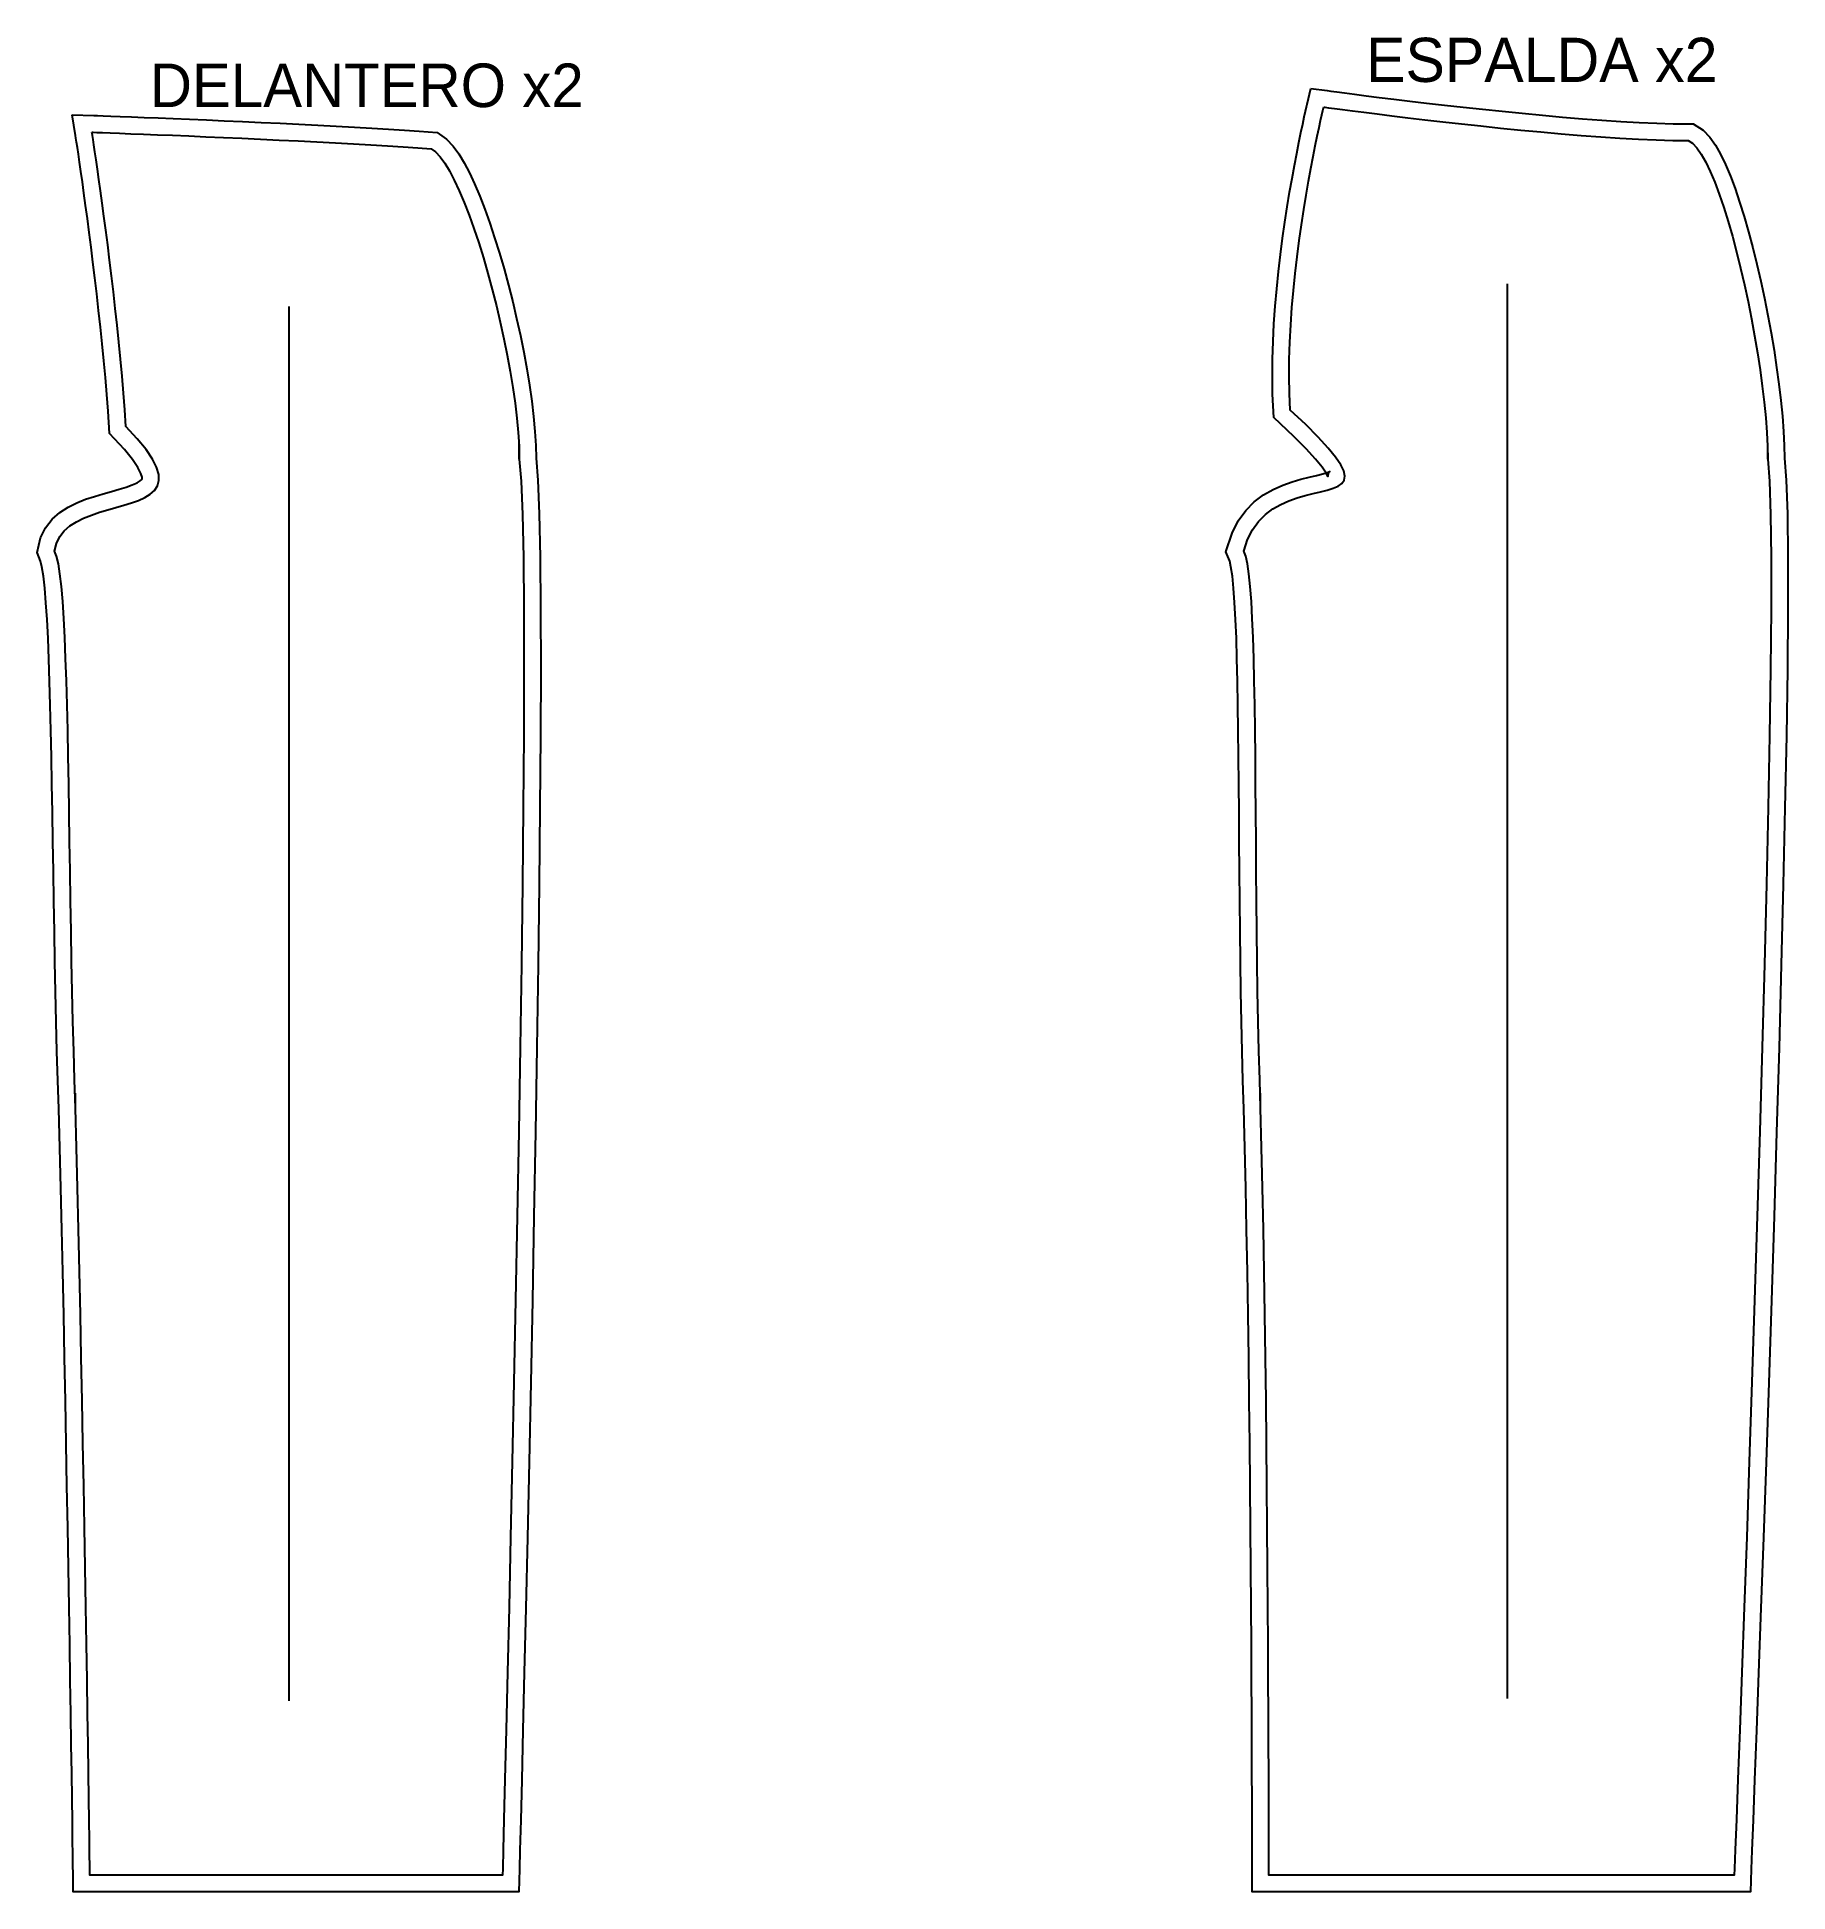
# Model space of a CAD drawing. Header units: centimetres. Extents: x -3 to 101, y -105 to 6.
import ezdxf

# ---------------------------------------------------------------- set-up
doc = ezdxf.new("R2010")
doc.units = ezdxf.units.CM
for name, color, linetype in [('15_SeamAllowance', 4, 'CONTINUOUS'), ('1_Boundary', 7, 'CONTINUOUS'), ('4_Notch', 1, 'CONTINUOUS'), ('5_Grainline', 3, 'CONTINUOUS'), ('8_Text', 7, 'CONTINUOUS')]:
    doc.layers.add(name, color=color, linetype=linetype)

msp = doc.modelspace()

# ---------------------------------------------------------------- linework, layer by layer
at = {"layer": '15_SeamAllowance'}
for points in [[(72.7417, 2.6123), (73.7115, 2.4809), (73.928, 2.4519), (74.2777, 2.4055), (74.751, 2.3435), (75.3384, 2.2676), (76.0301, 2.1796), (76.8164, 2.0812), (77.6878, 1.9742), (78.6344, 1.8602), (79.6467, 1.741), (80.715, 1.6184), (81.8295, 1.494), (82.9805, 1.3697), (84.1584, 1.2472), (85.3534, 1.1281), (86.5557, 1.0143), (87.7556, 0.9075), (88.9433, 0.8094), (90.1089, 0.7218), (91.2425, 0.6463), (92.334, 0.5847), (93.3731, 0.5387), (94.3496, 0.51), (95.5455, 0.4969), (96.1429, 0.1227), (96.541, -0.2928), (96.8773, -0.7705), (97.1862, -1.3154), (97.4815, -1.9305), (97.7686, -2.6143), (98.0495, -3.3632), (98.3244, -4.1717), (98.593, -5.0339), (98.8543, -5.943), (99.1073, -6.8919), (99.3507, -7.8734), (99.5832, -8.8803), (99.8033, -9.905), (100.0097, -10.94), (100.2009, -11.978), (100.3755, -13.0112), (100.5319, -14.0324), (100.6687, -15.034), (100.7844, -16.0088), (100.8773, -16.9496), (100.946, -17.8495), (100.9886, -18.702), (101.0024, -19.4513), (101.1065, -20.7672), (101.1737, -22.7785), (101.2043, -25.3647), (101.2022, -28.4724), (101.1705, -32.0416), (101.1124, -36.0105), (101.0308, -40.3168), (100.9288, -44.8977), (100.8095, -49.69), (100.6758, -54.6309), (100.5309, -59.6573), (100.3777, -64.706), (100.2193, -69.7138), (100.0587, -74.6177), (99.8991, -79.3544), (99.7433, -83.8609), (99.5945, -88.0738), (99.4556, -91.93), (99.3298, -95.3664), (99.22, -98.3198), (99.1294, -100.7269), (99.0609, -102.5246), (99.0175, -103.6497), (98.965, -105), (97.8625, -105), (97.4567, -105), (96.8098, -105), (95.946, -105), (94.8892, -105), (93.6638, -105), (92.2937, -105), (90.803, -105), (89.2159, -105), (87.5565, -105), (85.8489, -105), (84.1171, -105), (82.3854, -105), (80.6778, -105), (79.0184, -105), (77.4313, -105), (75.9406, -105), (74.5705, -105), (73.3451, -105), (72.2883, -105), (71.4245, -105), (70.7776, -105), (70.3718, -105), (69.2311, -105), (69.2312, -103.8598), (69.231, -103.4497), (69.2306, -102.7854), (69.2295, -101.8829), (69.2276, -100.7579), (69.2247, -99.4264), (69.2206, -97.9043), (69.215, -96.2075), (69.2076, -94.3518), (69.1984, -92.3532), (69.187, -90.2275), (69.1732, -87.9906), (69.1568, -85.6585), (69.1375, -83.247), (69.1153, -80.7721), (69.0897, -78.2496), (69.0607, -75.6954), (69.0279, -73.1255), (68.9911, -70.5558), (68.9503, -68.0022), (68.905, -65.4806), (68.8551, -63.0069), (68.8003, -60.5972), (68.7406, -58.2699), (68.6831, -56.5845), (68.6347, -54.8497), (68.5945, -53.0826), (68.5615, -51.2924), (68.5345, -49.4885), (68.5125, -47.6801), (68.4944, -45.8768), (68.4791, -44.0877), (68.4655, -42.3223), (68.4525, -40.5901), (68.4391, -38.9005), (68.4242, -37.2629), (68.4067, -35.6868), (68.3855, -34.1818), (68.3596, -32.7576), (68.3279, -31.4239), (68.2894, -30.1906), (68.2432, -29.0681), (68.1882, -28.0671), (68.124, -27.1996), (68.0504, -26.4802), (67.9696, -25.9299), (67.8929, -25.5904), (67.6695, -25.0358), (68.0329, -23.923), (68.4008, -23.1951), (68.8506, -22.5736), (69.3625, -22.0581), (69.9139, -21.6423), (70.4838, -21.3146), (71.0547, -21.06), (71.6124, -20.8631), (72.1441, -20.7094), (72.6369, -20.5859), (73.0766, -20.4814), (73.4453, -20.3876), (73.7188, -20.302), (73.865, -20.2376), (73.8608, -20.2406), (73.7714, -20.3685), (73.7431, -20.5305), (73.7437, -20.5331), (73.6499, -20.3373), (73.4114, -19.9841), (73.0159, -19.5002), (72.4573, -18.8943), (71.729, -18.1654), (70.5235, -17.0248), (70.4563, -15.6211), (70.4374, -14.586), (70.4457, -13.5394), (70.4785, -12.4862), (70.5334, -11.4317), (70.6078, -10.3811), (70.6993, -9.3395), (70.8055, -8.3125), (70.9238, -7.3052), (71.052, -6.3231), (71.1875, -5.3715), (71.328, -4.4559), (71.4711, -3.5817), (71.6143, -2.7544), (71.7554, -1.9794), (71.8918, -1.2622), (72.0213, -0.6083), (72.1414, -0.0231), (72.2497, 0.4878), (72.3439, 0.919), (72.4216, 1.2649), (72.4803, 1.52), (72.5176, 1.6787)], [(-1.1739, 1.0424), (0.108, 0.9968), (0.3186, 0.9892), (0.6576, 0.9769), (1.1153, 0.96), (1.6821, 0.9387), (2.3482, 0.9133), (3.104, 0.884), (3.9398, 0.8511), (4.846, 0.8146), (5.813, 0.7749), (6.831, 0.7321), (7.8904, 0.6866), (8.9816, 0.6384), (10.0949, 0.5878), (11.2207, 0.535), (12.3494, 0.4803), (13.4712, 0.4238), (14.5767, 0.3657), (15.6562, 0.3064), (16.7002, 0.2459), (17.6992, 0.1845), (18.6437, 0.1224), (19.5245, 0.0597), (20.5998, -0.0243), (21.1632, -0.4185), (21.5444, -0.8223), (21.8835, -1.2883), (22.2051, -1.8204), (22.5188, -2.4197), (22.8283, -3.0842), (23.1345, -3.8098), (23.4371, -4.5916), (23.7352, -5.4237), (24.0274, -6.3001), (24.312, -7.2143), (24.5875, -8.1598), (24.852, -9.1298), (25.1039, -10.1176), (25.3411, -11.1163), (25.5618, -12.1193), (25.7642, -13.1197), (25.9462, -14.1108), (26.106, -15.0859), (26.2417, -16.0385), (26.3511, -16.9622), (26.4322, -17.851), (26.4827, -18.699), (26.4991, -19.4477), (26.6081, -20.7616), (26.69, -22.7703), (26.744, -25.3552), (26.7731, -28.462), (26.7796, -32.0307), (26.7656, -35.9993), (26.7334, -40.3052), (26.6851, -44.8858), (26.6229, -49.678), (26.5491, -54.6188), (26.4656, -59.645), (26.3748, -64.6936), (26.2788, -69.7013), (26.1798, -74.6051), (26.0798, -79.3418), (25.9812, -83.8482), (25.8861, -88.061), (25.7966, -91.9172), (25.7149, -95.3536), (25.6432, -98.3069), (25.5837, -100.714), (25.5385, -102.5117), (25.5097, -103.6367), (25.4745, -105), (24.3753, -105), (24.0154, -105), (23.4418, -105), (22.6757, -105), (21.7386, -105), (20.6519, -105), (19.4369, -105), (18.115, -105), (16.7075, -105), (15.236, -105), (13.7217, -105), (12.186, -105), (10.6503, -105), (9.136, -105), (7.6645, -105), (6.257, -105), (4.9351, -105), (3.7201, -105), (2.6334, -105), (1.6963, -105), (0.9302, -105), (0.3566, -105), (-0.0033, -105), (-1.115, -105), (-1.1297, -103.8728), (-1.1352, -103.4625), (-1.1441, -102.7981), (-1.1565, -101.8953), (-1.1722, -100.7701), (-1.1911, -99.4384), (-1.2131, -97.916), (-1.2383, -96.2188), (-1.2664, -94.3628), (-1.2973, -92.3638), (-1.3311, -90.2378), (-1.3675, -88.0005), (-1.4066, -85.668), (-1.4482, -83.256), (-1.4921, -80.7806), (-1.5385, -78.2575), (-1.587, -75.7027), (-1.6377, -73.1321), (-1.6905, -70.5616), (-1.7452, -68.0071), (-1.8018, -65.4845), (-1.8602, -63.0097), (-1.9203, -60.5987), (-1.9819, -58.2706), (-2.0406, -56.5859), (-2.0925, -54.8523), (-2.1382, -53.0863), (-2.1787, -51.297), (-2.2148, -49.4939), (-2.2475, -47.6864), (-2.2775, -45.8837), (-2.3057, -44.0952), (-2.3331, -42.3304), (-2.3604, -40.5986), (-2.3886, -38.9094), (-2.4185, -37.2722), (-2.451, -35.6965), (-2.4869, -34.1918), (-2.5271, -32.7678), (-2.5725, -31.4342), (-2.6238, -30.201), (-2.6818, -29.0785), (-2.7472, -28.0774), (-2.8204, -27.2096), (-2.9012, -26.4895), (-2.9872, -25.9379), (-3.0672, -25.5956), (-3.2764, -25.0819), (-3.0688, -24.1971), (-2.7776, -23.5988), (-2.3838, -23.0975), (-1.9241, -22.6935), (-1.4269, -22.372), (-0.9095, -22.1142), (-0.3832, -21.9034), (0.143, -21.7263), (0.66, -21.5723), (1.1574, -21.4327), (1.6237, -21.3004), (2.0454, -21.1703), (2.4068, -21.0396), (2.69, -20.9108), (2.8779, -20.7955), (2.966, -20.7158), (2.9842, -20.6878), (2.9881, -20.6734), (2.9847, -20.5837), (2.9195, -20.3616), (2.7408, -20.0044), (2.421, -19.5268), (1.9462, -18.9393), (1.0515, -17.9695), (0.96, -16.6385), (0.8834, -15.6469), (0.7983, -14.6444), (0.7058, -13.636), (0.6071, -12.627), (0.5032, -11.6226), (0.3953, -10.6278), (0.2844, -9.6479), (0.1716, -8.6879), (0.0581, -7.753), (-0.055, -6.8483), (-0.1667, -5.9789), (-0.2757, -5.1499), (-0.3811, -4.3664), (-0.4817, -3.6335), (-0.5763, -2.9563), (-0.664, -2.3398), (-0.7435, -1.7893), (-0.8138, -1.3097), (-0.8737, -0.9062), (-0.9222, -0.5838), (-0.9582, -0.3477), (-0.9805, -0.2028)]]:
    msp.add_lwpolyline(points, close=True, dxfattribs=at)
at = {"layer": '1_Boundary'}
for points in [[(73.5031, 1.5), (73.5779, 1.4899), (73.7957, 1.4606), (74.147, 1.4141), (74.6221, 1.3519), (75.2113, 1.2758), (75.9049, 1.1875), (76.6934, 1.0888), (77.567, 0.9815), (78.5162, 0.8672), (79.5313, 0.7477), (80.6025, 0.6247), (81.7203, 0.5), (82.8751, 0.3753), (84.0571, 0.2523), (85.2567, 0.1328), (86.4643, 0.0185), (87.6701, -0.0888), (88.8647, -0.1875), (90.0382, -0.2758), (91.1811, -0.3519), (92.2837, -0.4141), (93.3363, -0.4606), (94.3294, -0.4899), (95.2531, -0.5), (95.5068, -0.6589), (95.7667, -0.9302), (96.0315, -1.3062), (96.2994, -1.7789), (96.5692, -2.3407), (96.8391, -2.9836), (97.1077, -3.6998), (97.3735, -4.4815), (97.635, -5.3208), (97.8906, -6.2099), (98.1388, -7.141), (98.3781, -8.1062), (98.6071, -9.0978), (98.824, -10.1078), (99.0276, -11.1284), (99.2161, -12.1519), (99.3882, -13.1703), (99.5422, -14.1758), (99.6767, -15.1606), (99.7902, -16.1169), (99.8811, -17.0368), (99.9479, -17.9125), (99.9891, -18.7362), (100.0031, -19.5), (100.1078, -20.8233), (100.1739, -22.8012), (100.2043, -25.3703), (100.2022, -28.4676), (100.1706, -32.0298), (100.1125, -35.9938), (100.031, -40.2962), (99.9291, -44.8741), (99.8098, -49.6641), (99.6762, -54.603), (99.5313, -59.6277), (99.3781, -64.675), (99.2198, -69.6817), (99.0593, -74.5845), (98.8996, -79.3203), (98.7439, -83.8259), (98.5951, -88.0381), (98.4563, -91.8937), (98.3305, -95.3296), (98.2207, -98.2824), (98.1301, -100.6891), (98.0616, -102.4863), (98.0183, -103.6111), (98.0031, -104), (97.8625, -104), (97.4567, -104), (96.8098, -104), (95.946, -104), (94.8892, -104), (93.6638, -104), (92.2937, -104), (90.803, -104), (89.2159, -104), (87.5565, -104), (85.8489, -104), (84.1171, -104), (82.3854, -104), (80.6778, -104), (79.0184, -104), (77.4313, -104), (75.9406, -104), (74.5705, -104), (73.3451, -104), (72.2883, -104), (71.4245, -104), (70.7776, -104), (70.3718, -104), (70.2311, -104), (70.2312, -103.8596), (70.231, -103.4492), (70.2306, -102.7845), (70.2295, -101.8815), (70.2276, -100.756), (70.2247, -99.424), (70.2206, -97.9013), (70.215, -96.2039), (70.2076, -94.3475), (70.1984, -92.3481), (70.1869, -90.2217), (70.1731, -87.984), (70.1567, -85.651), (70.1375, -83.2385), (70.1152, -80.7625), (70.0896, -78.2388), (70.0606, -75.6834), (70.0278, -73.112), (69.991, -70.5406), (69.9501, -67.9852), (69.9048, -65.4615), (69.8548, -62.9855), (69.8, -60.573), (69.7401, -58.24), (69.6826, -56.5535), (69.6344, -54.8244), (69.5943, -53.062), (69.5614, -51.2757), (69.5344, -49.4749), (69.5125, -47.669), (69.4944, -45.8674), (69.4791, -44.0796), (69.4655, -42.3147), (69.4525, -40.5824), (69.4391, -38.892), (69.4241, -37.2528), (69.4066, -35.6742), (69.3854, -34.1657), (69.3594, -32.7367), (69.3275, -31.3964), (69.2888, -30.1545), (69.2421, -29.0201), (69.1862, -28.0027), (69.1202, -27.1118), (69.043, -26.3567), (68.9535, -25.7467), (68.8506, -25.2914), (68.7331, -25), (68.9598, -24.306), (69.2574, -23.717), (69.6151, -23.2229), (70.0217, -22.8134), (70.4663, -22.4782), (70.9378, -22.207), (71.4254, -21.9896), (71.918, -21.8157), (72.4045, -21.6751), (72.8741, -21.5574), (73.3156, -21.4525), (73.7181, -21.35), (74.0707, -21.2397), (74.3622, -21.1113), (74.5818, -20.9546), (74.7183, -20.7593), (74.7609, -20.5151), (74.6985, -20.2117), (74.52, -19.839), (74.2146, -19.3866), (73.7712, -18.8442), (73.1789, -18.2017), (72.4265, -17.4487), (71.5031, -16.575), (71.4559, -15.588), (71.4375, -14.5808), (71.4455, -13.5589), (71.4777, -12.5278), (71.5315, -11.493), (71.6047, -10.4602), (71.6948, -9.4347), (71.7994, -8.4222), (71.9162, -7.4282), (72.0428, -6.4582), (72.1767, -5.5178), (72.3156, -4.6125), (72.4572, -3.7478), (72.5989, -2.9293), (72.7385, -2.1624), (72.8735, -1.4528), (73.0016, -0.8059), (73.1203, -0.2273), (73.2274, 0.2774), (73.3203, 0.7028), (73.3967, 1.0433), (73.4542, 1.2933), (73.4905, 1.4474), (73.5031, 1.5)], [(0, 0), (0.0722, -0.0026), (0.2824, -0.0101), (0.6209, -0.0225), (1.0781, -0.0394), (1.6443, -0.0606), (2.3098, -0.0859), (3.0649, -0.1152), (3.9, -0.1481), (4.8054, -0.1846), (5.7715, -0.2242), (6.7885, -0.267), (7.8469, -0.3125), (8.9369, -0.3606), (10.0488, -0.4112), (11.1731, -0.4639), (12.3, -0.5185), (13.4199, -0.5749), (14.523, -0.6328), (15.5999, -0.692), (16.6406, -0.7523), (17.6357, -0.8135), (18.5754, -0.8753), (19.45, -0.9375), (20.25, -1), (20.5062, -1.1793), (20.7734, -1.4624), (21.0498, -1.8421), (21.3333, -2.3113), (21.6221, -2.863), (21.9141, -3.4898), (22.2074, -4.1848), (22.5, -4.9407), (22.79, -5.7505), (23.0755, -6.6069), (23.3545, -7.5029), (23.625, -8.4312), (23.8851, -9.3849), (24.1328, -10.3566), (24.3662, -11.3394), (24.5833, -12.3259), (24.7822, -13.3092), (24.9609, -14.282), (25.1175, -15.2373), (25.25, -16.1678), (25.3564, -17.0665), (25.4349, -17.9262), (25.4834, -18.7397), (25.5, -19.5), (25.6097, -20.8233), (25.6904, -22.8012), (25.7441, -25.3703), (25.7731, -28.4676), (25.7796, -32.0298), (25.7656, -35.9938), (25.7334, -40.2962), (25.6852, -44.8741), (25.623, -49.6641), (25.5492, -54.603), (25.4658, -59.6277), (25.375, -64.675), (25.279, -69.6817), (25.18, -74.5845), (25.0801, -79.3203), (24.9815, -83.8259), (24.8864, -88.0381), (24.7969, -91.8937), (24.7152, -95.3296), (24.6435, -98.2824), (24.584, -100.6891), (24.5388, -102.4863), (24.5101, -103.6111), (24.5, -104), (24.3753, -104), (24.0154, -104), (23.4418, -104), (22.6757, -104), (21.7386, -104), (20.6519, -104), (19.4369, -104), (18.115, -104), (16.7075, -104), (15.236, -104), (13.7217, -104), (12.186, -104), (10.6503, -104), (9.136, -104), (7.6645, -104), (6.257, -104), (4.9351, -104), (3.7201, -104), (2.6334, -104), (1.6963, -104), (0.9302, -104), (0.3566, -104), (-0.0033, -104), (-0.128, -104), (-0.1298, -103.8596), (-0.1353, -103.4492), (-0.1442, -102.7845), (-0.1566, -101.8815), (-0.1723, -100.756), (-0.1912, -99.424), (-0.2133, -97.9013), (-0.2384, -96.2039), (-0.2665, -94.3475), (-0.2975, -92.3481), (-0.3312, -90.2217), (-0.3677, -87.984), (-0.4067, -85.651), (-0.4483, -83.2385), (-0.4923, -80.7625), (-0.5386, -78.2388), (-0.5872, -75.6834), (-0.6379, -73.112), (-0.6907, -70.5406), (-0.7455, -67.9852), (-0.8021, -65.4615), (-0.8605, -62.9855), (-0.9206, -60.573), (-0.9824, -58.24), (-1.0411, -56.5535), (-1.0928, -54.8244), (-1.1385, -53.062), (-1.1789, -51.2757), (-1.215, -49.4749), (-1.2476, -47.669), (-1.2776, -45.8674), (-1.3058, -44.0796), (-1.3332, -42.3147), (-1.3605, -40.5824), (-1.3887, -38.892), (-1.4187, -37.2528), (-1.4512, -35.6742), (-1.4873, -34.1657), (-1.5276, -32.7367), (-1.5732, -31.3964), (-1.6249, -30.1545), (-1.6835, -29.0201), (-1.7499, -28.0027), (-1.8251, -27.1118), (-1.9098, -26.3567), (-2.0049, -25.7467), (-2.1114, -25.2914), (-2.23, -25), (-2.1207, -24.5343), (-1.9252, -24.1325), (-1.6544, -23.7878), (-1.3193, -23.4933), (-0.9308, -23.2421), (-0.4999, -23.0273), (-0.0375, -22.8421), (0.4454, -22.6796), (0.9378, -22.5329), (1.4289, -22.3951), (1.9077, -22.2593), (2.3631, -22.1187), (2.7843, -21.9664), (3.1603, -21.7955), (3.4802, -21.5991), (3.733, -21.3704), (3.9077, -21.1024), (3.9934, -20.7883), (3.9791, -20.4212), (3.8539, -19.9942), (3.6069, -19.5005), (3.227, -18.9331), (2.7034, -18.2853), (2.025, -17.55), (1.9573, -16.5657), (1.8801, -15.5661), (1.7944, -14.5564), (1.7014, -13.5417), (1.6021, -12.5269), (1.4977, -11.5172), (1.3892, -10.5176), (1.2778, -9.5333), (1.1646, -8.5693), (1.0506, -7.6307), (0.9371, -6.7226), (0.825, -5.85), (0.7155, -5.018), (0.6098, -4.2318), (0.5089, -3.4963), (0.4139, -2.8167), (0.3259, -2.198), (0.2461, -1.6453), (0.1755, -1.1637), (0.1153, -0.7583), (0.0665, -0.4342), (0.0303, -0.1964), (0.0078, -0.0499), (0, 0)]]:
    msp.add_lwpolyline(points, close=True, dxfattribs=at)
at = {"layer": '4_Notch'}
for p, q in [((25.5, -19.5), (25.5, -18.6)), ((100.0031, -19.5), (100.0031, -18.6)), ((-0.9824, -58.24), (-0.9824, -57.34)), ((69.7401, -58.24), (69.7401, -57.34))]:
    msp.add_line(p, q, dxfattribs=at)
at = {"layer": '5_Grainline'}
for p, q in [((84.4687, -93.45), (84.4687, -9.05)), ((11.7748, -93.6), (11.7748, -10.4))]:
    msp.add_line(p, q, dxfattribs=at)

# ---------------------------------------------------------------- texts
at = {"layer": '8_Text'}
for s, height, p in [('ESPALDA x2', 2.6375, (76.0287, 3)), ('DELANTERO x2', 2.6, (3.4548, 1.5))]:
    msp.add_text(s, height=height, dxfattribs=at).set_placement(p)

doc.saveas('drawing.dxf')
